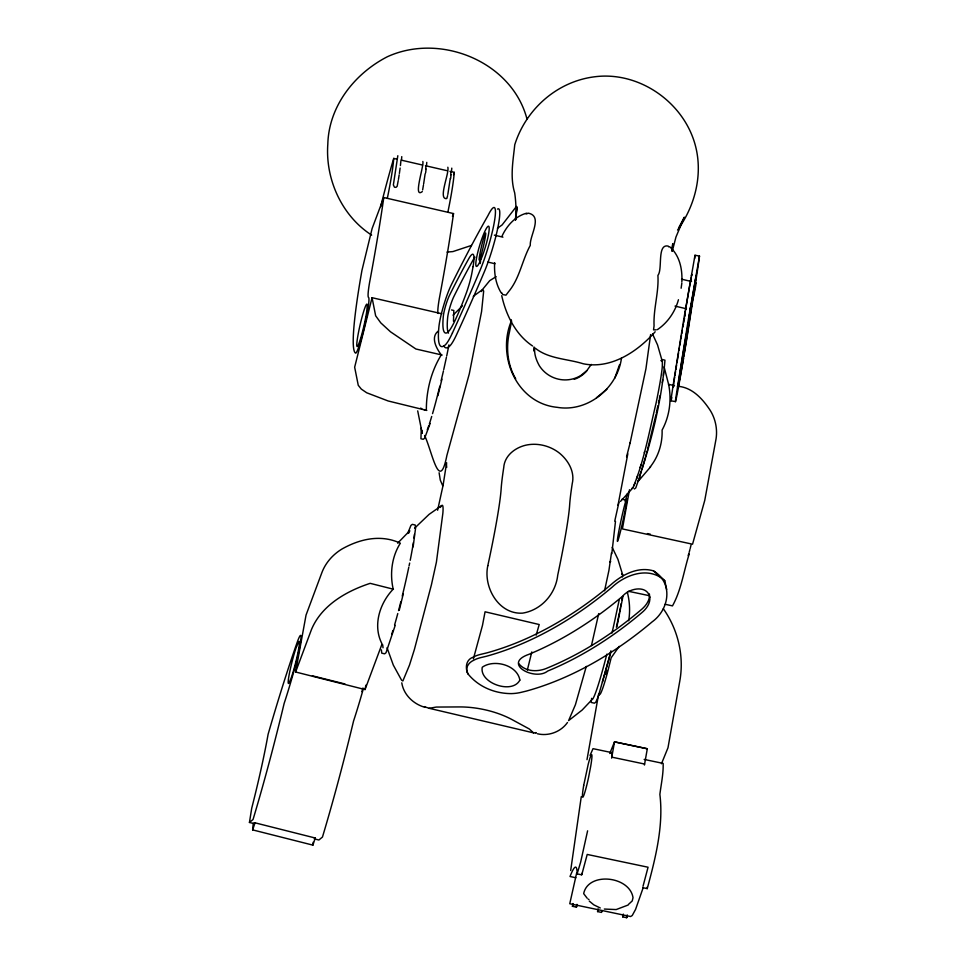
<?xml version="1.0" encoding="UTF-8"?>
<svg xmlns="http://www.w3.org/2000/svg" width="966" height="966" viewBox="0 0 966 966"><rect width="100%" height="100%" fill="white"/><g stroke="black" fill="none" stroke-linecap="round" stroke-linejoin="round"><path stroke-width="1.45" d="M650.613 334.574L645.94 368.758L630.122 442.887M666.673 589.453L664.801 580.808L653.463 570.87C638.103 566.269 622.213 574.613 610.971 584.659A272.46 175.22 -48.8 0 1 486.864 652.883L480.67 654.368A35.537 18.269 11 0 0 473.159 657.17C465.926 659.633 464.96 667.808 468.003 673.918C478.581 686.995 495.039 693.66 511.557 693.612A35.537 18.269 11 0 0 520.891 692.405L526.12 691.149A276.53 177.829 -48.8 0 0 652.086 621.911C669.305 609.582 673.592 582.945 653.463 570.87M620.51 501.402L632.899 487.878C644.141 461.084 649.224 431.536 656.047 403.281A67.451 4.407 -76.8 0 0 662.278 366.875L662.386 361.707L657.532 344.898L652.521 333.958M649.43 594.018C650.094 600.804 645.336 606.431 640.373 610.415A272.46 175.22 -48.8 0 1 547.77 667.82C538.581 672.107 525.613 672.215 518.814 663.69M681.851 283.05L681.127 288.23M533.727 350.887L533.957 346.999M515.639 219.801C516.351 210.842 515.965 201.822 514.697 192.934C509.891 177.152 513.103 160.827 514.757 144.743C525.927 109.146 557.044 81.555 594.356 76.821C636.099 71.23 678.156 98.315 692.755 137.329C704.504 168.603 696.752 203.572 677.552 230.041M534.717 347.506C533.969 353.87 536.263 360.185 539.306 365.679A30.272 29.813 35.1 0 0 580.892 375.46L586.857 370.606M397.823 155.719L393.367 184.917L394.466 187.211L396 187.356L397.147 186.329L398.233 180.582M400.878 161.129L400.431 165.56M401.506 159.752L401.771 156.625M425.704 168.965L425.97 165.838M426.501 165.512L426.779 162.373M447.838 167.227C449.552 173.059 437.84 199.238 446.485 198.634M450.699 174.713L450.977 171.586M451.508 171.26L451.786 168.132M644.612 764.046L611.792 757.139A27.893 2.125 -78.1 0 0 611.007 753.082M421.273 427.986L420.935 438.757L423.229 439.301L424.642 438.214L430.136 423.47M453.477 321.255L453.815 310.484L451.508 309.941M663.376 375.412L663.63 372.683M446.63 462.69L443.116 485.161L437.622 510.229M671.974 250.846L672.747 243.746L671.95 250.991M515.711 219.789L517.124 206.953L515.276 219.777M570.677 870.511L581.278 796.612M249.445 822.452L251.715 808.24A112.611 9.636 -75.8 0 0 268.101 734.293A259.311 22.182 -75.8 0 1 297.286 642.052A27.893 2.391 -75.8 0 1 300.812 639.878A27.893 2.391 -75.8 0 1 293.954 671.056A100.222 8.573 -75.8 0 1 284.137 703.453A197.776 16.917 -75.8 0 1 253.044 819.494L249.445 822.452L253.792 823.551M611.49 552.83L608.918 570.447L604.559 590.769M628.685 620.752C630.23 611.285 629.772 601.468 627.308 592.182M400.129 168.036L399.381 173.445M425.137 173.783L423.627 183.999M425.608 172.914L426.115 169.026M450.313 178.239L447.826 194.48M450.603 178.674L451.11 174.786M615.487 521.423L611.792 553.784M691.571 276.107L691.765 274.368L691.499 275.588M694.639 258.622L695.001 255.253L699.493 256.075L698.285 264.95A931.804 9.684 -80.3 0 1 694.892 287.047M673.809 382.79L673.35 386.376A84.344 0.881 -80.3 0 0 673.809 385.289M673.99 381.606L674.654 377.199M685.389 311.004L684.761 315.616L685.027 314.385M413.134 546.913L415.549 528.317L415.187 525.009L412.337 524.345L410.924 525.432L407.676 533.498M621.862 599.826L622.273 597.169M662.253 382.693L662.7 379.783M675.548 371.596L674.932 375.46M398.439 179.374L399.175 174.846M685.594 309.688L690.135 282.99M690.714 281.601L691.137 278.969M694.989 283.75L696.245 275.189L689.253 316.437L693.757 291.152M694.397 287.325L694.795 284.934M683.783 356.309L684.713 350.586A541.6 5.627 -80.3 0 0 690.859 311.149L691.584 305.739L684.809 343.244A89.126 0.93 -80.3 0 0 680.028 372.429L677.842 387.197A84.344 0.881 -80.3 0 0 681.03 372.139M680.595 340.708L680.318 342.423A89.126 0.93 -80.3 0 0 679.859 345.128M680.897 338.981L681.489 335.456M683.578 358.41L679.195 383.393A98.81 1.026 -80.3 0 1 675.488 401.627L670.972 400.793A103.024 1.075 -80.3 0 1 671.177 398.294L673.169 385.12A724.79 7.535 -80.3 0 1 683.952 318.249L695.001 255.253M422.625 189.928L423.446 185.134M617.986 505.339L627.815 453.839M644.636 451.557L644.298 452.837M681.791 333.693L682.394 330.239M682.962 326.943L683.505 323.888M587.002 759.674L598.582 694.3M611.623 758.141L614.509 741.852L647.317 748.747L644.431 765.036M641.001 464.731L640.156 467.592M683.759 322.475L684.544 318.14M684.797 316.691L685.232 314.264M629.482 489.75L622.406 528.921L692.55 544.208L704.757 500.364L716.072 438.805C717.545 429.133 715.504 419.027 710.408 410.683C702.813 399.067 692.175 387.112 677.42 386.267M381.836 644.539L365.039 689.555L295.62 671.998L306.053 615.052L321.895 572.584C325.627 562.623 333.089 554.327 342.181 548.893C359.968 538.907 380.906 534.101 400.359 543.206C391.737 556.706 389.721 573.695 393.198 589.163C379.638 603.267 372.49 625.751 382.065 643.936M365.039 689.555L365.848 685.172M637.705 475.538L636.582 478.858M690.34 281.843L691.004 278.136M681.03 372.139L686.633 339.887A931.804 9.684 -80.3 0 0 694.518 289.474M447.62 195.675L446.872 198.284M659.392 398.463L659.875 395.891M619.689 611.393L620.413 607.542M620.655 606.25L621.138 603.69M622.961 596.288L616.996 626.27M686.077 309.7L686.415 307.949M621.476 358.12C617.455 388.151 587.69 412.518 557.177 407.326C517.534 403.45 497.176 357.794 510.628 322.801A116.632 7.631 -76.8 0 0 511.207 319.625M656.325 413.098L657.858 405.78M658.474 402.846L659.09 399.924M616.393 627.308L619.46 612.673M598.715 613.567L591.458 645.566M699.493 256.075L688.432 319.07A724.79 7.535 -80.3 0 0 677.649 385.953L675.669 399.115A103.024 1.075 -80.3 0 0 675.463 401.627M443.732 369.592L446.413 357.348M622.358 576.98L622.768 575.156L617.926 559.326L612.202 547.372M527.339 670.114L531.795 651.965M614.75 521.121L618.965 502.175M587.606 830.82L580.651 862.131L577.113 873.868L581.496 874.785M672.372 250.858L675.971 236.996L684.339 217.181L678.712 227.771M656.011 414.499L647.667 448.936M422.83 161.467C424.303 165.403 412.53 199.177 422.323 191.57M441.136 380.676L443.442 370.956M576.726 872.696L569.759 903.741L630.617 916.529L632.247 915.502L635.592 909.356L643.187 887.669M437.876 395.71L441.945 379.179M399.248 610.234L403.317 593.704M609.135 657.87L610.826 650.987M611.116 651.338L598.195 696.715L595.841 702.113L594.44 703.2L591.24 702.451L590.999 700.241M441.812 313.745L372.067 297.697L354.655 367.213L358.253 385.289L361.296 389.081L366.706 392.776L388.115 400.962L426.779 410.441M586.302 666.383L575.422 704.697L568.6 720.624L582.148 710.046L592.508 699.106M439.82 386.243L436.113 400.793A58.395 3.816 -76.8 0 1 432.551 413.629M626.572 456.797L630.182 442.633M689.156 554.122C683.735 571.28 681.259 590.093 672.481 605.887L665.176 604.293M645.735 456.194L646.423 453.585M608.761 659.259L602.422 682.032M473.292 296.321L482.469 289.655L483.676 291.007L481.575 311.571L469.295 373.818L446.884 455.457C439.337 493.855 432.345 451.871 424.605 435.485M625.195 501.342L627.477 493.505M621.778 574.432L621.983 573.671L622.768 575.156M619.23 599.862L616.151 614.183A65.253 4.262 -76.8 0 1 611.973 633.056M312.404 675.826L344.91 683.952M678.446 299.726C675.186 311.716 667.711 322.716 657.363 329.66M536.178 635.133L539.209 624.531L485.065 611.792L482.493 625.34L473.388 658.836M395.215 625.34L386.014 652.738L384.613 653.825L381.751 653.149L381.389 649.852M641.979 469.102L642.644 466.82M645.385 457.498L642.982 465.684M643.006 886.329L648.065 867.227L587.207 854.439L581.749 874.846L581.737 873.397M642.861 887.682L647.244 888.611C655.419 858.339 663.727 826.015 659.875 794.378C661.155 784.102 663.485 773.754 663.147 763.406L644.153 759.421M590.033 755.448L593.015 748.662L612.009 752.659M577.028 905.275L576.412 907.134L572.44 906.301L573.067 904.442M602.168 910.552L601.552 912.411L597.58 911.578L598.208 909.718M627.308 915.84L626.692 917.7L622.72 916.867L623.348 915.007M252.645 829.891L255.024 822.815L315.278 838.029L312.899 845.129L252.645 829.891A130.193 11.133 -75.8 0 1 253.309 823.117M619.46 364.882L614.762 378.189M295.62 671.998L311.475 629.53C321.521 605.32 346.335 591.156 370.171 583.343L393.452 589.224M383.78 197.523L372.127 228.495L361.936 270.432A161.189 14.671 -77 0 0 355.56 353.085A28.582 2.596 -77 0 0 364.375 326.713A28.582 2.596 -77 0 0 368.529 297.431A31.286 2.85 -77 0 1 369.531 282.76A312.09 28.4 -77 0 0 383.78 197.523L453.525 213.571A312.09 28.4 -77 0 1 439.276 298.808A31.286 2.85 -77 0 0 438.274 313.479M452.462 216.384L453.525 213.571M646.773 452.281L647.546 450.313M609.763 753.516L614.509 741.876L647.317 748.771M661.468 763.756L667.989 747.756L679.774 681.163C684.351 656.059 678.023 629.494 663.316 608.725M408.69 533.184L409.765 530.708L397.666 543.194M633.853 485.826L634.952 483.314M639.746 475.767L641.291 471.154M501.994 236.187C506.812 225.706 515.301 216.13 526.748 213.16M481.43 291.551L482.469 289.655M516.472 206.41L502.091 224.957L497.418 228.278M619.194 646.363L611.176 657.774L608.012 670.489A57.332 4.359 -78.1 0 1 600.297 694.023L598.92 695.097L598.642 693.902M482.626 289.353L489.75 280.635L496.15 276.65M638.26 480.73L640.627 477.24M649.816 467.423C658.341 456.978 662.567 443.503 662.096 430.075C669.607 416.213 671.781 399.755 668.593 384.347L674.473 385.627M591.277 364.411L586.108 371.668A30.248 29.366 28.6 0 1 574.275 379.312M650.589 466.832L637.983 481.539M567.465 722.496C560.896 731.866 548.519 736.466 537.41 733.762M453.054 315.17L462.448 305.86M414.607 528.185L429.085 514.371L441.571 505.653M655.153 331.773C637.524 351.612 610.983 369.459 583.247 363.771C567.766 358.857 548.978 358.978 535.683 348.521M437.948 331.29C430.401 337.52 436.56 348.75 441.293 354.848C431.102 371.367 426.223 391.001 426.356 410.345L423.845 409.524M596.469 397.775L606.974 389.117M254.034 823.612L255.024 822.79M314.288 838.85L315.278 838.029M660.986 360.644L662.386 359.569L664.958 360.173C661.444 403.534 650.07 446.787 635.785 487.902L634.384 488.977M632.911 487.528L632.138 488.12L632.899 487.878M656.168 329.853L653.535 329.865L654.067 325.868C653.27 308.903 658.957 292.481 657.918 275.382C662.845 269.429 656.771 243.577 668.182 246.076L668.665 246.873M628.528 904.357L632.235 900.928L633.02 897.692C629.747 875.957 588.161 871.489 583.669 893.622L587.147 898.199M628.226 904.985L616.175 909.561L604.281 909.054M664.801 580.808C649.683 566.148 625.859 574.215 612.275 587.038A276.53 177.829 -48.8 0 1 486.309 656.288L481.092 657.532A35.537 18.269 11 0 0 473.582 660.346C468.425 662.519 464.465 668.641 468.003 673.918M526.204 213.957L528.414 213.184C543.182 216.179 529.477 235.933 530.286 245.352C522.026 260.482 519.732 278.256 508.635 291.647L505.979 295.149L502.755 294.545L501.728 292.831M471.456 245.436L452.909 251.583L446.992 252.078M424.231 706.605L429.145 708.295L436.246 707.064L458.898 706.931A57.694 27.398 11.2 0 1 511.461 719.296L529.259 728.956L533.558 732.856L536.335 732.989L535.744 732.554M628.443 591.289L649.007 595.611M575.869 877.744L570.025 876.512A112.611 8.573 -78.1 0 1 577.1 872.419L577.113 873.868M622.032 499.229L626.415 500.183M647.449 533.57L650.299 534.186M380.689 206.579A130.193 11.846 -77 0 1 393.73 158.412L397.026 159.173M400.975 160.078L422.577 165.053M425.463 165.717L447.065 170.692M449.951 171.356L454.262 172.346A63.804 5.808 -77 0 1 447.898 212.025M442.199 355.053L415.899 349.004L390.505 331.809L380.761 322.849L375.653 315.797L372.067 297.697M494.387 235.149L502.936 237.165M681.537 279.186L691.523 281.529M487.866 262.064L495.003 263.742M675.029 306.101L685.003 308.444M429.145 708.295L533.558 732.856M314.53 838.911L318.865 840.009L322.451 837.063A197.776 16.917 -75.8 0 0 353.556 721.022A100.222 8.573 -75.8 0 0 363.373 688.613M425.294 707.39C413.774 704.419 403.595 694.88 401.784 682.829M600.272 907.98L593.824 904.864L589.284 901.109M420.548 408.147L421.828 408.727M588.137 899.08L588.97 899.551M371.656 235.112C341.807 215.901 325.264 179.205 327.812 144.26C328.73 106.369 354.425 73.682 387.257 56.789C440.146 32.47 512.004 61.486 527.013 119.12M532.532 345.961C515.602 334.622 506.027 315.085 501.728 295.681M661.444 360.825L662.386 361.707M669.692 246.789C679.653 255.374 682.539 269.224 681.839 281.818M442.766 485.85L440.291 480.126L439.119 472.748M501.245 292.927C495.582 283.895 494.097 273.112 494.64 262.655M515.675 378.769C507.367 364.629 505.786 347.555 509.517 331.773A101.358 6.629 -76.8 0 0 511.63 320.905M387.04 647.727L393.307 665.091L401.566 680.173L402.87 680.97L409.499 665.067L414.402 649.466L431.416 584.804L436.415 562.127L442.851 513.344A89.862 5.881 -76.8 0 0 440.375 507.44M664.077 366.814L668.738 384.879M668.593 384.347L668.786 385.168M421.876 430.353L422.214 433.384L417.698 410.888M382.693 644.757L383.031 647.788M446.364 463.632L446.703 467.387M647.232 887.162L647.244 888.611M497.502 209.103A40.5 5.687 -73.2 0 1 497.719 228.314A40.5 5.687 -73.2 0 1 484.534 271.337A724.79 101.853 -73.2 0 1 456.773 334.212A49.87 7.003 -73.2 0 1 449.613 346.154A103.024 14.478 -73.2 0 1 445.664 347.772A98.81 13.886 -73.2 0 1 443.974 346.021M448.502 333.149A84.344 11.858 -73.2 0 1 447.669 317.464A13.778 1.932 -73.2 0 1 453.887 296.514A541.6 76.109 -73.2 0 1 473.026 260.132A35.935 5.047 -73.2 0 1 474.958 257.113M480.247 263.537A21.023 2.958 -73.2 0 1 480.561 261.146M671.829 397.437A98.81 1.026 -80.3 0 1 670.996 400.793M695.242 283.606A13.91 0.906 -76.8 0 1 694.82 290.645A13.91 0.906 -76.8 0 1 690.159 308.456M675.886 369.495A89.126 0.93 -80.3 0 1 676.586 365.076M676.961 362.769A89.126 0.93 -80.3 0 1 678.567 352.988M678.989 350.416A89.126 0.93 -80.3 0 1 679.424 347.796M606.853 654.127A65.253 4.262 -76.8 0 1 591.554 698.346M691.028 545.078A21.747 0.978 -77.7 0 1 690.159 548.579M689.893 549.642A21.747 0.978 -77.7 0 1 689.217 552.166M688.915 553.228A21.747 0.978 -77.7 0 1 688.154 555.607M607.324 670.573A56.861 4.335 -78.1 0 1 606.129 674.727M414.402 534.415A60.109 3.936 -76.8 0 1 414.003 538.098M413.376 542.602A60.109 3.936 -76.8 0 1 410.212 560.304M409.656 563.057A60.109 3.936 -76.8 0 1 409.077 565.859M408.787 567.271A60.109 3.936 -76.8 0 1 402.254 596.022M400.805 601.866A60.109 3.936 -76.8 0 1 398.56 610.609M397.775 613.531A60.109 3.936 -76.8 0 1 394.587 624.954M392.908 630.52A60.109 3.936 -76.8 0 1 391.737 634.227M448.924 344.898A61.812 4.045 -76.8 0 1 446.703 355.983M431.717 416.443A58.395 3.816 -76.8 0 1 429.387 423.869M428.819 425.523A58.395 3.816 -76.8 0 1 427.274 429.725M362.975 687.997A21.747 1.86 -75.8 0 1 361.876 691.644M572.44 906.301A63.804 4.854 -78.1 0 1 573.019 903.512M576.412 907.134A63.804 4.854 -78.1 0 1 576.98 904.357M622.72 916.867A63.804 4.854 -78.1 0 1 623.287 914.09M626.692 917.7A63.804 4.854 -78.1 0 1 627.26 914.923M597.58 911.578A63.804 4.854 -78.1 0 1 598.159 908.801M625.557 500.883A63.804 2.886 -77.7 0 1 625.847 500.774M312.899 845.129A130.193 11.133 -75.8 0 1 313.153 842.267M393.73 158.412A63.804 5.808 -77 0 1 387.366 198.09M453.549 174.749A130.193 11.846 -77 0 1 454.262 172.346M649.84 597.181C650.456 603.509 646.339 608.991 641.678 612.794A276.53 177.829 -48.8 0 1 547.686 671.056C535.128 681.356 501.644 663.835 528.692 654.417A276.53 177.829 -48.8 0 0 622.684 596.155C629.035 588.282 647.015 584.49 649.84 597.181M367.273 305.099L366.79 311.076A21.747 1.98 -77 0 1 358.326 344.91A21.747 1.98 -77 0 1 359.847 325.989A21.747 1.98 -77 0 1 367.273 305.099M487.806 565.714C483.109 587.099 498.697 614.69 522.63 613.132C541.383 610.101 555.679 593.861 557.732 575.144A117.103 7.656 -76.8 0 0 569.662 504.844A125.049 8.175 -76.8 0 1 572.234 483.64C574.999 471.988 568.443 460.637 559.712 453.332A35.078 29.354 19 0 0 525.468 445.266C514.793 447.874 504.518 455.867 503.745 467.52A125.049 8.175 -76.8 0 0 501.161 488.724A117.103 7.656 -76.8 0 1 489.243 559.036L487.806 565.714M583.693 785.394L582.981 790.007A21.747 1.654 -78.1 0 0 583.536 796.056A21.747 1.654 -78.1 0 0 588.608 777.244L590.685 766.436A21.747 1.654 -78.1 0 0 588.246 764.142L583.693 785.394M473.05 266.64L472.012 272.424A21.783 3.067 -73.2 0 1 466.711 291.925A89.126 12.522 -73.2 0 1 455.469 319.589A52.719 7.414 -73.2 0 1 446.872 332.847A84.344 11.858 -73.2 0 1 443.322 316.208A13.778 1.932 -73.2 0 1 449.54 295.258A541.6 76.109 -73.2 0 1 468.667 258.876A35.935 5.047 -73.2 0 1 473.449 264.189A24.597 3.453 -73.2 0 1 473.05 266.64M610.488 561.234L610.295 562.297L610.488 561.234M626.185 499.857L625.437 502.235A21.747 0.978 -77.7 0 0 617.805 537.036A21.747 0.978 -77.7 0 0 621.693 526.361A21.747 0.978 -77.7 0 0 626.668 498.867L626.185 499.857M296.514 646.532L295.149 650.673A21.747 1.86 -75.8 0 0 289.269 674.111A21.747 1.86 -75.8 0 0 288.991 683.059L291.092 678.229A21.747 1.86 -75.8 0 0 299.436 642.402L299.206 641.327L296.514 646.532M519.865 680.088C512.294 694.783 479.076 682.986 482.263 667.24C493.904 658.86 517.317 664.946 519.865 680.088M452.426 332.956A724.79 101.853 -73.2 0 0 480.174 270.069A40.5 5.687 -73.2 0 0 494.821 218.992A40.5 5.687 -73.2 0 0 488.035 215.478A931.804 130.953 -73.2 0 0 451.46 284.547A27.833 3.912 -73.2 0 0 438.902 326.87A98.81 13.886 -73.2 0 0 441.305 346.516A103.024 14.478 -73.2 0 0 445.266 344.898A49.87 7.003 -73.2 0 0 452.426 332.956M481.285 258.671A21.023 2.958 -73.2 0 0 488.82 226.382A21.023 2.958 -73.2 0 0 477.385 253.973A21.023 2.958 -73.2 0 0 481.285 258.671M481.273 254.613A13.91 0.906 -76.8 0 0 485.669 233.096A13.91 0.906 -76.8 0 0 480.295 251.945A13.91 0.906 -76.8 0 0 481.273 254.613"/></g></svg>
